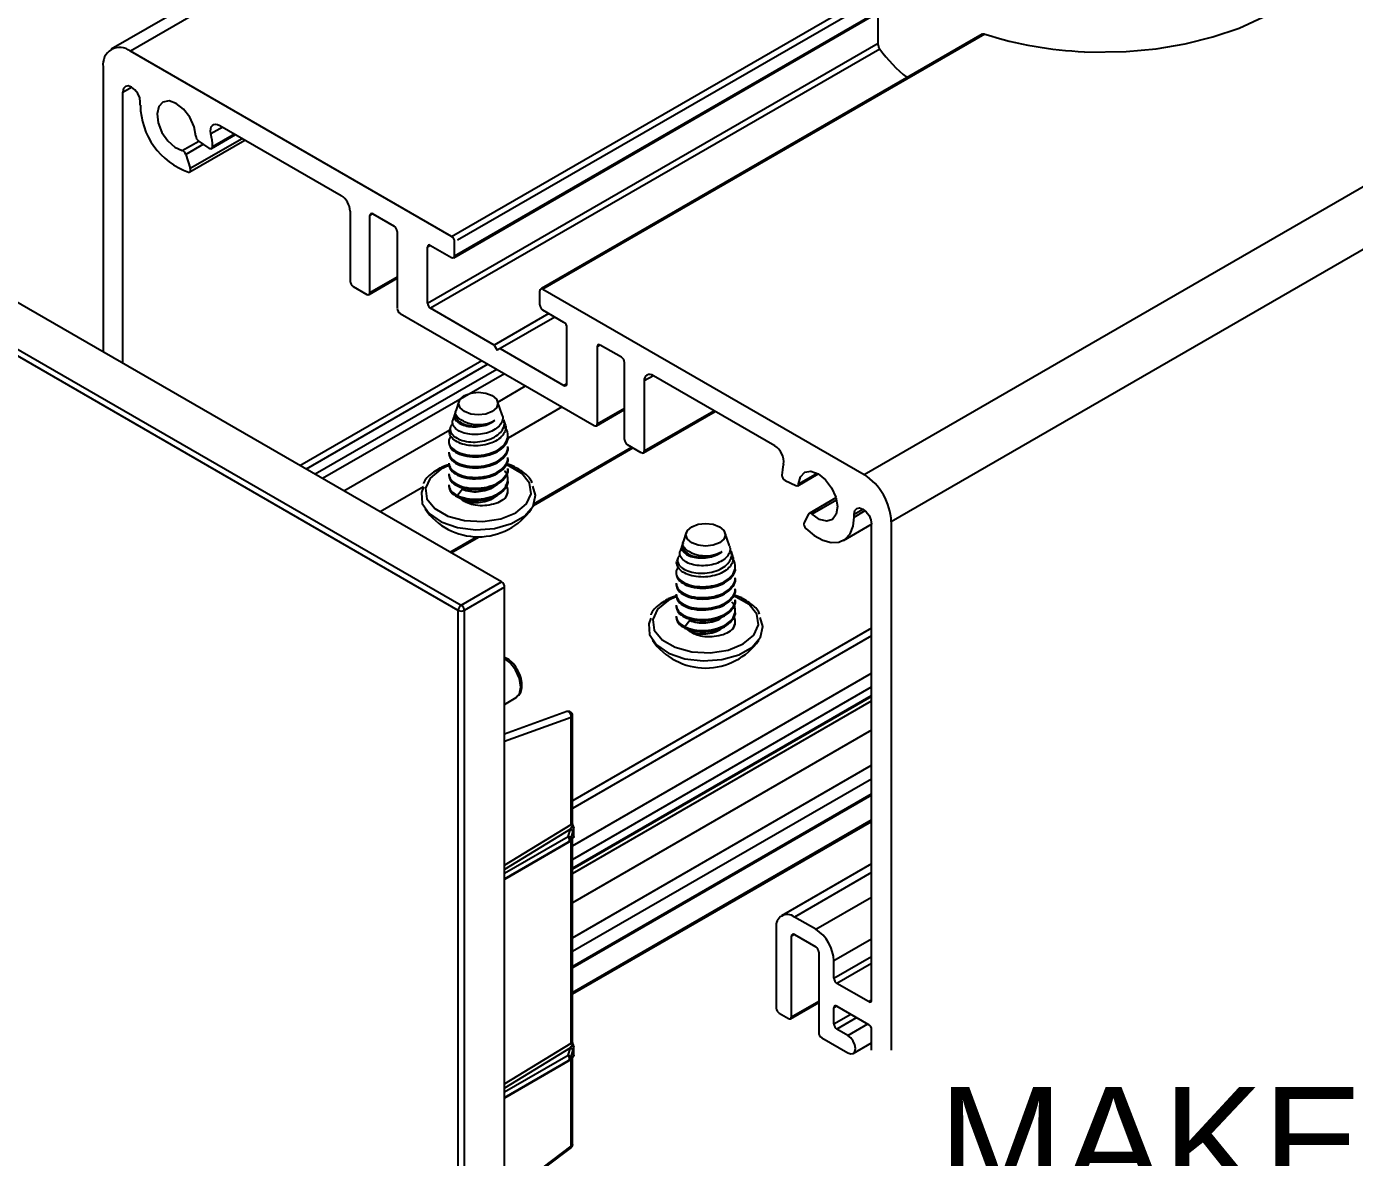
# Model space of a CAD drawing. Extents: x -0.6 to 12.5, y -6.8 to 0.
# Drawn here: x 2.734 to 5.832, y -4.144 to -1.505 of the extents above; entities that cross this region are included whole.
import ezdxf

# ---------------------------------------------------------------- set-up
doc = ezdxf.new("R2010")
doc.units = 0
doc.header["$LTSCALE"] = 0.5
doc.header["$MEASUREMENT"] = 0
for name, color, linetype in [('End Cap', 92, 'CONTINUOUS'), ('FAB DWG', 221, 'CONTINUOUS'), ('Hardware', 242, 'CONTINUOUS'), ('Housing', 150, 'CONTINUOUS')]:
    doc.layers.add(name, color=color, linetype=linetype)
doc.styles.add('LSAD_Standard', font='arial.ttf')

msp = doc.modelspace()

# ---------------------------------------------------------------- linework, layer by layer
at = {"layer": 'End Cap', "transparency": 16777216}
for p, q in [((3.8422, -2.8012), (2.0179, -1.748)), ((3.7412, -2.8677), (1.9201, -1.8164)), ((1.927, -1.8042), (3.7481, -2.8555)), ((3.7481, -2.8555), (3.8422, -2.8012)), ((3.8493, -2.8135), (3.7552, -2.8678)), ((3.8493, -6.108), (3.8493, -2.8135)), ((3.7412, -6.1912), (3.7412, -2.8677)), ((3.7552, -2.8678), (3.7552, -6.1913)), ((3.8493, -3.0872), (3.876, -3.0711)), ((3.9942, -3.1038), (3.8493, -3.1565)), ((4.0048, -3.1173), (3.8493, -3.1738)), ((4.0048, -3.3669), (4.0048, -3.1173)), ((4.0076, -3.3629), (4.0076, -3.1132)), ((3.8493, -3.4623), (4.0048, -3.3669)), ((4.0102, -3.3945), (4.0102, -3.3759)), ((4.0105, -3.3952), (4.0105, -3.3744)), ((4.0028, -3.3779), (3.8493, -3.4721)), ((3.8493, -3.4806), (3.9977, -3.395)), ((4.0048, -3.4052), (3.8493, -3.4957)), ((3.9977, -3.395), (4.0028, -3.3779)), ((4.0003, -3.4062), (4.0054, -3.4014)), ((4.0081, -3.3834), (4.0031, -3.4004)), ((4.0031, -3.4004), (4.0081, -3.3957)), ((4.0048, -3.8772), (4.0048, -3.4052)), ((4.0076, -3.8732), (4.0076, -3.4012)), ((4.0105, -3.3952), (4.0104, -3.3961)), ((3.8493, -3.4937), (3.9984, -3.4076)), ((3.8493, -3.9726), (4.0048, -3.8772)), ((4.0028, -3.8882), (3.8493, -3.9824)), ((3.9977, -3.9053), (4.0028, -3.8882)), ((4.0081, -3.8937), (4.0031, -3.9108)), ((4.0102, -3.9048), (4.0102, -3.8862)), ((4.0105, -3.9055), (4.0105, -3.8847)), ((3.8493, -3.991), (3.9977, -3.9053)), ((4.0048, -3.9155), (3.8493, -4.0061)), ((3.8493, -4.004), (3.9984, -3.9179)), ((4.0003, -3.9166), (4.0054, -3.9118)), ((4.0031, -3.9108), (4.0081, -3.906)), ((4.0048, -4.1178), (4.0048, -3.9155)), ((4.0076, -4.1138), (4.0076, -3.9115)), ((4.0105, -3.9055), (4.0104, -3.9064)), ((3.8493, -4.235), (4.0048, -4.1178)), ((3.8493, -4.2381), (4.0051, -4.1206))]:
    msp.add_line(p, q, dxfattribs=at)
at = {"layer": 'End Cap', "transparency": 16777216, "flags": 128}
for points in [[(3.876, -3.0711), (3.8836, -3.0625), (3.887, -3.0465), (3.8839, -3.0268), (3.8748, -3.0065), (3.8612, -2.9891), (3.8493, -2.9797)], [(4.0048, -3.1173), (4.0048, -3.1138), (4.0039, -3.1103), (4.002, -3.1071), (3.9996, -3.1048), (3.9969, -3.1037), (3.9944, -3.1038), (3.9942, -3.1038)], [(4.0105, -3.3744), (4.0104, -3.3751), (4.0102, -3.3759)], [(3.9984, -3.4076), (3.9989, -3.4073), (3.9998, -3.4062), (4.0003, -3.4048), (4.0005, -3.403), (4.0003, -3.4011), (3.9998, -3.399), (3.9989, -3.3969), (3.9977, -3.395)], [(4.0105, -3.8847), (4.0104, -3.8855), (4.0102, -3.8862)], [(3.9984, -3.9179), (3.9989, -3.9176), (3.9998, -3.9166), (4.0003, -3.9151), (4.0005, -3.9134), (4.0003, -3.9114), (3.9998, -3.9093), (3.9989, -3.9073), (3.9977, -3.9053)]]:
    msp.add_lwpolyline(points, dxfattribs=at)
at = {"layer": 'End Cap', "transparency": 16777216}
for centre, radius, start, end in [((3.7566, -2.8684), 0.0154, 123.2297, 177.3477), ((3.7483, -2.854), 0.0154, 242.6565, 296.7662), ((3.7394, -2.8688), 0.0159, 3.5222, 56.4778), ((3.9976, -3.1132), 0.01, 0, 109.9669), ((4.0027, -3.1128), 0.00495, 295.3879, 354.638), ((4.0027, -3.3624), 0.00495, 295.3879, 354.638), ((4.0039, -3.3663), 0.00676, 289.4116, 325.9319), ((4.0037, -3.3799), 0.00764, 31.7761, 70.7864), ((4.0005, -3.3744), 0.01, 0, 25.4301), ((3.9946, -3.4033), 0.00892, 18.8581, 69.7412), ((3.9934, -3.3989), 0.01, 299.9973, 313.3517), ((3.994, -3.3996), 0.00911, 313.5557, 354.8185), ((3.9997, -3.3863), 0.00892, 18.8581, 69.7412), ((4.0027, -3.4007), 0.00495, 295.3902, 354.6118), ((3.9991, -3.3948), 0.00911, 313.5557, 354.8185), ((3.9997, -3.8966), 0.00892, 18.8581, 69.7412), ((4.0027, -3.8727), 0.00495, 295.3879, 354.638), ((4.0039, -3.8766), 0.00676, 289.4116, 325.9319), ((4.0037, -3.8902), 0.00764, 31.7761, 70.7864), ((4.0005, -3.8847), 0.01, 0, 25.4301), ((3.9946, -3.9137), 0.00892, 18.8581, 69.7412), ((3.9934, -3.9093), 0.01, 299.9973, 313.3517), ((3.994, -3.91), 0.00911, 313.5557, 354.8185), ((4.0027, -3.9111), 0.00495, 295.3902, 354.6118), ((3.9991, -3.9052), 0.00911, 313.5557, 354.8185), ((3.9976, -4.1138), 0.01, 306.891, 0)]:
    msp.add_arc(centre, radius, start, end, dxfattribs=at)
for centre, major_axis, ratio, start_param, end_param in [((3.8422, -2.8094), (-0.005, 0.00866), 0.577557, 3.927224, 5.497716), ((3.992, -3.3832), (0.0174, 0.0208), 0.197703, 5.129636, 5.398158), ((4.0118, -3.371), (-0.00477, 0.0088), 0.574367, 0.800429, 1.448322), ((4.0016, -3.3847), (0.0091, 0.0285), 0.195013, 4.819739, 5.088261), ((4.0118, -3.4094), (-0.00497, 0.00868), 0.559977, 0.139434, 0.787326), ((4.0016, -3.4224), (0.009, 0.0278), 0.203621, 0.088417, 0.356939), ((3.992, -3.8935), (0.0174, 0.0208), 0.197703, 5.129636, 5.398158), ((4.0118, -3.8814), (-0.00477, 0.0088), 0.574367, 0.800429, 1.448322), ((4.0016, -3.895), (0.0091, 0.0285), 0.195013, 4.819739, 5.088261), ((4.0118, -3.9197), (-0.00497, 0.00868), 0.559977, 0.139434, 0.787326), ((4.0016, -3.9327), (0.009, 0.0278), 0.203621, 0.088417, 0.356939)]:
    msp.add_ellipse(centre, major_axis=major_axis, ratio=ratio, start_param=start_param, end_param=end_param, dxfattribs=at)
for points, knots in [([(3.878, -3.0048), (3.877, -3.003), (3.873, -2.9951), (3.8629, -2.9844), (3.8535, -2.9794), (3.8493, -2.9772)], [0, 0, 0, 0, 0.141125, 0.615446, 1, 1, 1, 1]), ([(3.8759, -3.0705), (3.8789, -3.0684), (3.8851, -3.0638), (3.8897, -3.0514), (3.8902, -3.0357), (3.8863, -3.0189), (3.8804, -3.0089), (3.878, -3.0048)], [0, 0, 0, 0, 0.168152, 0.362595, 0.585456, 0.82834, 1, 1, 1, 1]), ([(4.0095, -3.3701), (4.0092, -3.3694), (4.0084, -3.3675), (4.0077, -3.3649), (4.0077, -3.3634), (4.0076, -3.3629)], [0, 0, 0, 0, 0.253446, 0.693627, 1, 1, 1, 1]), ([(4.0104, -3.3961), (4.0099, -3.3971), (4.0089, -3.3991), (4.0071, -3.4005), (4.0062, -3.4011), (4.0062, -3.4012)], [0, 0, 0, 0, 0.516727, 0.980694, 1, 1, 1, 1]), ([(4.0076, -3.4012), (4.0077, -3.4007), (4.0078, -3.3998), (4.0078, -3.3998), (4.0078, -3.3998)], [0, 0, 0, 0, 0.541196, 1, 1, 1, 1]), ([(4.0102, -3.3945), (4.0102, -3.3945), (4.0103, -3.395), (4.0104, -3.3956), (4.0104, -3.3961)], [0, 0, 0, 0, 0.04087, 1, 1, 1, 1]), ([(4.0095, -3.8804), (4.0092, -3.8797), (4.0084, -3.8779), (4.0077, -3.8752), (4.0077, -3.8738), (4.0076, -3.8732)], [0, 0, 0, 0, 0.253446, 0.693627, 1, 1, 1, 1]), ([(4.0104, -3.9064), (4.0099, -3.9074), (4.0089, -3.9094), (4.0071, -3.9109), (4.0062, -3.9115), (4.0062, -3.9115)], [0, 0, 0, 0, 0.516727, 0.980694, 1, 1, 1, 1]), ([(4.0076, -3.9115), (4.0077, -3.911), (4.0078, -3.9101), (4.0078, -3.9101), (4.0078, -3.9101)], [0, 0, 0, 0, 0.541196, 1, 1, 1, 1]), ([(4.0102, -3.9048), (4.0102, -3.9048), (4.0103, -3.9054), (4.0104, -3.9059), (4.0104, -3.9064)], [0, 0, 0, 0, 0.04087, 1, 1, 1, 1]), ([(4.0037, -4.1216), (4.004, -4.1213), (4.0046, -4.1208), (4.0049, -4.1193), (4.0049, -4.1183), (4.0048, -4.1178)], [0, 0, 0, 0, 0.392671, 0.689099, 1, 1, 1, 1]), ([(4.0076, -4.1138), (4.0075, -4.1145), (4.0073, -4.116), (4.0056, -4.1172), (4.0048, -4.1178)], [0, 0, 0, 0, 0.494386, 1, 1, 1, 1])]:
    msp.add_open_spline(points, degree=3, knots=knots, dxfattribs=at)
at = {"layer": 'Hardware', "transparency": 16777216}
for p, q in [((3.7426, -2.38), (3.7355, -2.4017)), ((3.8432, -2.411), (3.833, -2.38)), ((3.7328, -2.4101), (3.7285, -2.423)), ((3.7357, -2.4112), (3.7357, -2.4136)), ((3.7232, -2.4392), (3.7215, -2.4444)), ((3.8502, -2.4324), (3.8471, -2.4229)), ((3.7188, -2.4726), (3.7188, -2.4758)), ((3.7188, -2.4982), (3.7188, -2.5014)), ((3.8568, -2.4886), (3.8568, -2.4854)), ((3.7188, -2.5237), (3.7188, -2.5269)), ((3.8568, -2.5141), (3.8568, -2.5109)), ((3.8568, -2.5396), (3.8568, -2.5364)), ((3.7188, -2.5492), (3.7188, -2.5524)), ((3.8568, -2.5651), (3.8568, -2.562)), ((3.7188, -2.5747), (3.7188, -2.5779)), ((3.751, -2.5848), (3.739, -2.5997)), ((4.2729, -2.6861), (4.2658, -2.7079)), ((4.3735, -2.7172), (4.3633, -2.6861)), ((4.2631, -2.7163), (4.2588, -2.7292)), ((4.266, -2.7174), (4.266, -2.7198)), ((4.2535, -2.7454), (4.2518, -2.7506)), ((4.3805, -2.7386), (4.3774, -2.729)), ((4.2491, -2.7788), (4.2491, -2.782)), ((4.2491, -2.8043), (4.2491, -2.8075)), ((4.3871, -2.7948), (4.3871, -2.7916)), ((4.3871, -2.8203), (4.3871, -2.8171)), ((4.2491, -2.8299), (4.2491, -2.833)), ((4.3871, -2.8458), (4.3871, -2.8426)), ((4.2491, -2.8554), (4.2491, -2.8586)), ((4.3871, -2.8713), (4.3871, -2.8681)), ((4.2491, -2.8809), (4.2491, -2.8841)), ((4.2813, -2.8909), (4.2693, -2.9058))]:
    msp.add_line(p, q, dxfattribs=at)
at = {"layer": 'Hardware', "transparency": 16777216, "flags": 128}
for points in [[(3.8204, -2.4037), (3.8054, -2.4094), (3.7878, -2.4115), (3.7702, -2.4094), (3.7553, -2.4037), (3.7453, -2.3951), (3.7418, -2.3849), (3.7453, -2.3747), (3.7553, -2.3661), (3.7702, -2.3604), (3.7878, -2.3583), (3.8054, -2.3604), (3.8204, -2.3661), (3.8303, -2.3747), (3.8338, -2.3849), (3.8303, -2.3951), (3.8204, -2.4037)], [(3.7195, -2.5293), (3.7002, -2.5384), (3.6755, -2.5588), (3.6643, -2.5828), (3.6681, -2.6076), (3.6863, -2.6301), (3.7167, -2.6477), (3.7557, -2.6582), (3.7986, -2.6603), (3.8402, -2.6539), (3.8755, -2.6396), (3.9002, -2.6193), (3.9113, -2.5953), (3.9076, -2.5705), (3.8894, -2.548), (3.8589, -2.5304), (3.8558, -2.5292)], [(3.66, -2.5795), (3.6551, -2.5927), (3.6569, -2.6181), (3.6729, -2.6418), (3.7014, -2.6611), (3.7392, -2.6742), (3.7823, -2.6794), (3.826, -2.6762), (3.8655, -2.6651), (3.8967, -2.6471), (3.916, -2.6243), (3.9215, -2.599), (3.9147, -2.5779)], [(3.7402, -2.6012), (3.7445, -2.6057), (3.751, -2.6103)], [(4.3507, -2.7098), (4.3357, -2.7156), (4.3181, -2.7176), (4.3005, -2.7156), (4.2856, -2.7098), (4.2756, -2.7012), (4.2721, -2.6911), (4.2756, -2.6809), (4.2856, -2.6723), (4.3005, -2.6665), (4.3181, -2.6645), (4.3357, -2.6665), (4.3507, -2.6723), (4.3606, -2.6809), (4.3641, -2.6911), (4.3606, -2.7012), (4.3507, -2.7098)], [(4.2498, -2.8355), (4.2305, -2.8446), (4.2058, -2.865), (4.1946, -2.889), (4.1984, -2.9137), (4.2166, -2.9362), (4.247, -2.9538), (4.286, -2.9643), (4.3289, -2.9665), (4.3705, -2.9601), (4.4058, -2.9458), (4.4305, -2.9254), (4.4416, -2.9014), (4.4379, -2.8767), (4.4197, -2.8542), (4.3892, -2.8366), (4.3861, -2.8354)], [(4.1903, -2.8856), (4.1854, -2.8989), (4.1872, -2.9242), (4.2032, -2.9479), (4.2317, -2.9673), (4.2695, -2.9803), (4.3126, -2.9855), (4.3563, -2.9824), (4.3958, -2.9712), (4.427, -2.9533), (4.4463, -2.9304), (4.4518, -2.9052), (4.445, -2.884)], [(4.2705, -2.9074), (4.2748, -2.9119), (4.2813, -2.9165)]]:
    msp.add_lwpolyline(points, dxfattribs=at)
at = {"layer": 'Hardware', "transparency": 16777216}
for centre, radius, start, end in [((3.7876, -2.3542), 0.0799, 244.6313, 299.2553), ((3.8318, -2.589), 0.025, 321.5847, 37.0383), ((3.7878, -2.5449), 0.151, 214.7003, 325.2997), ((4.3179, -2.6603), 0.0799, 244.6313, 299.2553), ((4.3621, -2.8952), 0.025, 321.5847, 37.0383), ((4.3181, -2.8511), 0.151, 214.7003, 325.2997)]:
    msp.add_arc(centre, radius, start, end, dxfattribs=at)
for points, knots in [([(3.8427, -2.4112), (3.8432, -2.4122), (3.8457, -2.417), (3.844, -2.4263), (3.8372, -2.4378), (3.8243, -2.4476), (3.8072, -2.4545), (3.7877, -2.4577), (3.768, -2.4572), (3.7503, -2.453), (3.7364, -2.4455), (3.7287, -2.4361), (3.7263, -2.4281), (3.7286, -2.424), (3.7291, -2.4232)], [0, 0, 0, 0, 0.022003, 0.114855, 0.20757, 0.302071, 0.396858, 0.49154, 0.587737, 0.684457, 0.781105, 0.878998, 0.977649, 1, 1, 1, 1]), ([(3.7357, -2.4054), (3.7352, -2.4058), (3.7318, -2.409), (3.7313, -2.4163), (3.7352, -2.4253), (3.7456, -2.4329), (3.7605, -2.4381), (3.7784, -2.4397), (3.7968, -2.4378), (3.8141, -2.4327), (3.8225, -2.4267), (3.8266, -2.4239)], [0, 0, 0, 0, 0.021393, 0.14935, 0.274142, 0.398604, 0.523024, 0.644494, 0.765404, 0.886291, 1, 1, 1, 1]), ([(3.7534, -2.4263), (3.7492, -2.4243), (3.7409, -2.4201), (3.7352, -2.4115), (3.7336, -2.405), (3.7356, -2.402), (3.7357, -2.4018)], [0, 0, 0, 0, 0.325062, 0.650988, 0.978672, 1, 1, 1, 1]), ([(3.7358, -2.4136), (3.7366, -2.417), (3.7381, -2.4238), (3.7502, -2.4322), (3.7674, -2.4374), (3.7878, -2.438), (3.8083, -2.4342), (3.8207, -2.4283), (3.826, -2.4243), (3.8266, -2.4239)], [0, 0, 0, 0, 0.164068, 0.325703, 0.487337, 0.653273, 0.81256, 0.977037, 1, 1, 1, 1]), ([(3.7235, -2.4602), (3.7213, -2.4643), (3.7167, -2.473), (3.7225, -2.4866), (3.7378, -2.4983), (3.7608, -2.5057), (3.7878, -2.507), (3.8149, -2.5025), (3.8379, -2.492), (3.8533, -2.477), (3.8583, -2.46), (3.8554, -2.4458), (3.8479, -2.4392), (3.8459, -2.4374)], [0, 0, 0, 0, 0.0869125, 0.1859396, 0.2824198, 0.3788999, 0.477927, 0.5730167, 0.6711801, 0.7693436, 0.8644332, 0.9634603, 1, 1, 1, 1]), ([(3.8496, -2.4326), (3.8502, -2.4337), (3.853, -2.439), (3.851, -2.4494), (3.8433, -2.4622), (3.8288, -2.4731), (3.8096, -2.4806), (3.7877, -2.484), (3.7656, -2.4834), (3.7457, -2.4785), (3.7302, -2.4699), (3.7216, -2.4592), (3.719, -2.4501), (3.7216, -2.4455), (3.7221, -2.4446)], [0, 0, 0, 0, 0.021922, 0.115083, 0.208132, 0.30277, 0.397659, 0.492463, 0.588618, 0.685232, 0.781787, 0.879458, 0.977797, 1, 1, 1, 1]), ([(3.7288, -2.4315), (3.727, -2.4334), (3.7219, -2.4387), (3.7217, -2.4488), (3.7279, -2.4594), (3.7411, -2.4683), (3.7595, -2.4739), (3.7808, -2.4754), (3.8025, -2.4727), (3.8222, -2.466), (3.8377, -2.4556), (3.8469, -2.443), (3.8499, -2.4317), (3.8472, -2.4252), (3.8463, -2.4231)], [0, 0, 0, 0, 0.053168, 0.147791, 0.240162, 0.332676, 0.425145, 0.5153, 0.605557, 0.695775, 0.783838, 0.871837, 0.959805, 1, 1, 1, 1]), ([(3.7189, -2.4758), (3.7199, -2.4805), (3.722, -2.4898), (3.7379, -2.5015), (3.7607, -2.5089), (3.7878, -2.5102), (3.8149, -2.5056), (3.8381, -2.4951), (3.8524, -2.4803), (3.8585, -2.4687), (3.8568, -2.4632), (3.8568, -2.4631)], [0, 0, 0, 0, 0.125929, 0.250016, 0.374103, 0.501465, 0.623764, 0.750016, 0.876268, 0.998566, 1, 1, 1, 1]), ([(3.7189, -2.4982), (3.7199, -2.5029), (3.722, -2.5122), (3.7379, -2.5238), (3.7607, -2.5312), (3.7878, -2.5325), (3.8149, -2.528), (3.8381, -2.5175), (3.8524, -2.5026), (3.8585, -2.4911), (3.8568, -2.4855), (3.8568, -2.4854)], [0, 0, 0, 0, 0.125929, 0.250016, 0.374103, 0.501465, 0.623764, 0.750016, 0.876268, 0.998566, 1, 1, 1, 1]), ([(3.7189, -2.5013), (3.7199, -2.506), (3.722, -2.5154), (3.7379, -2.527), (3.7607, -2.5344), (3.7878, -2.5357), (3.8149, -2.5312), (3.8381, -2.5206), (3.8524, -2.5058), (3.8585, -2.4942), (3.8568, -2.4887), (3.8568, -2.4886)], [0, 0, 0, 0, 0.125929, 0.250016, 0.374103, 0.501465, 0.623764, 0.750016, 0.876268, 0.998566, 1, 1, 1, 1]), ([(3.6947, -2.5379), (3.6897, -2.5411), (3.6753, -2.5505), (3.6626, -2.5623), (3.6599, -2.5716), (3.6598, -2.5719)], [0, 0, 0, 0, 0.33582, 0.979479, 1, 1, 1, 1]), ([(3.7192, -2.5277), (3.7134, -2.5295), (3.7045, -2.5323), (3.6972, -2.5365), (3.6947, -2.5379)], [0, 0, 0, 0, 0.6561753, 1, 1, 1, 1]), ([(3.7189, -2.5237), (3.7199, -2.5284), (3.722, -2.5377), (3.7379, -2.5493), (3.7607, -2.5567), (3.7878, -2.558), (3.8149, -2.5535), (3.8381, -2.543), (3.8524, -2.5281), (3.8585, -2.5166), (3.8568, -2.511), (3.8568, -2.5109)], [0, 0, 0, 0, 0.125929, 0.250016, 0.374103, 0.501465, 0.623764, 0.750016, 0.876268, 0.998566, 1, 1, 1, 1]), ([(3.7189, -2.5269), (3.7199, -2.5316), (3.722, -2.5409), (3.7379, -2.5525), (3.7607, -2.5599), (3.7878, -2.5612), (3.8149, -2.5567), (3.8381, -2.5462), (3.8524, -2.5313), (3.8585, -2.5198), (3.8568, -2.5142), (3.8568, -2.5141)], [0, 0, 0, 0, 0.125929, 0.250016, 0.374103, 0.501465, 0.623764, 0.750016, 0.876268, 0.998566, 1, 1, 1, 1]), ([(3.7189, -2.5492), (3.7199, -2.5539), (3.722, -2.5632), (3.7379, -2.5749), (3.7607, -2.5822), (3.7878, -2.5836), (3.8149, -2.579), (3.8381, -2.5685), (3.8524, -2.5536), (3.8585, -2.5421), (3.8568, -2.5365), (3.8568, -2.5364)], [0, 0, 0, 0, 0.125929, 0.250016, 0.374103, 0.501465, 0.623764, 0.750016, 0.876268, 0.998566, 1, 1, 1, 1]), ([(3.7189, -2.5524), (3.7199, -2.5571), (3.722, -2.5664), (3.7379, -2.578), (3.7607, -2.5854), (3.7878, -2.5868), (3.8149, -2.5822), (3.8381, -2.5717), (3.8524, -2.5568), (3.8585, -2.5453), (3.8568, -2.5397), (3.8568, -2.5396)], [0, 0, 0, 0, 0.125929, 0.250016, 0.374103, 0.501465, 0.623764, 0.750016, 0.876268, 0.998566, 1, 1, 1, 1]), ([(3.9137, -2.5703), (3.9123, -2.5672), (3.9073, -2.556), (3.8868, -2.5409), (3.8669, -2.5289), (3.8538, -2.5259), (3.8532, -2.5257)], [0, 0, 0, 0, 0.1544257, 0.5593303, 0.9823585, 1, 1, 1, 1]), ([(3.739, -2.5997), (3.7461, -2.6024), (3.7604, -2.6079), (3.7879, -2.609), (3.8149, -2.6045), (3.8379, -2.594), (3.8534, -2.579), (3.8581, -2.5622), (3.856, -2.5489), (3.8498, -2.5433), (3.8489, -2.5424)], [0, 0, 0, 0, 0.138271, 0.280192, 0.416471, 0.557154, 0.697838, 0.834116, 0.976037, 1, 1, 1, 1]), ([(3.739, -2.6028), (3.7461, -2.6056), (3.7604, -2.6111), (3.7879, -2.6122), (3.8148, -2.6077), (3.8381, -2.5972), (3.8524, -2.5823), (3.8585, -2.5708), (3.8568, -2.5652), (3.8568, -2.5652)], [0, 0, 0, 0, 0.165453, 0.335273, 0.498341, 0.666681, 0.83502, 0.998088, 1, 1, 1, 1]), ([(3.7189, -2.5747), (3.7198, -2.5795), (3.7217, -2.5889), (3.7333, -2.5961), (3.739, -2.5997)], [0, 0, 0, 0, 0.503684, 1, 1, 1, 1]), ([(3.7189, -2.5779), (3.7198, -2.5827), (3.7217, -2.5921), (3.7333, -2.5993), (3.739, -2.6028)], [0, 0, 0, 0, 0.503684, 1, 1, 1, 1]), ([(3.751, -2.5848), (3.7563, -2.5867), (3.7671, -2.5906), (3.7879, -2.5911), (3.808, -2.5872), (3.8224, -2.5812), (3.8271, -2.576), (3.8282, -2.5748)], [0, 0, 0, 0, 0.229896, 0.465911, 0.692468, 0.926408, 1, 1, 1, 1]), ([(3.751, -2.6103), (3.7563, -2.6122), (3.7671, -2.6162), (3.7879, -2.6166), (3.808, -2.6127), (3.8224, -2.6067), (3.8271, -2.6015), (3.8282, -2.6003)], [0, 0, 0, 0, 0.229896, 0.465911, 0.692468, 0.926408, 1, 1, 1, 1]), ([(3.8514, -2.6046), (3.8542, -2.599), (3.8592, -2.589), (3.8547, -2.579), (3.8528, -2.5747)], [0, 0, 0, 0, 0.567075, 1, 1, 1, 1]), ([(3.8514, -2.6046), (3.8471, -2.6081), (3.8385, -2.615), (3.819, -2.6215), (3.7976, -2.6242), (3.7768, -2.6222), (3.7609, -2.617), (3.7539, -2.6123), (3.751, -2.6103)], [0, 0, 0, 0, 0.184344, 0.368466, 0.552063, 0.728877, 0.88749, 1, 1, 1, 1]), ([(4.373, -2.7174), (4.3735, -2.7183), (4.376, -2.7231), (4.3743, -2.7325), (4.3675, -2.744), (4.3546, -2.7538), (4.3375, -2.7607), (4.318, -2.7638), (4.2983, -2.7634), (4.2806, -2.7592), (4.2667, -2.7517), (4.259, -2.7423), (4.2566, -2.7343), (4.2589, -2.7301), (4.2594, -2.7294)], [0, 0, 0, 0, 0.022003, 0.114855, 0.20757, 0.302071, 0.396858, 0.49154, 0.587737, 0.684457, 0.781105, 0.878998, 0.977649, 1, 1, 1, 1]), ([(4.266, -2.7116), (4.2656, -2.712), (4.2621, -2.7152), (4.2616, -2.7225), (4.2655, -2.7314), (4.2759, -2.7391), (4.2908, -2.7443), (4.3087, -2.7459), (4.3271, -2.7439), (4.3444, -2.7388), (4.3528, -2.7329), (4.3569, -2.73)], [0, 0, 0, 0, 0.021393, 0.14935, 0.274142, 0.398604, 0.523024, 0.644494, 0.765404, 0.886291, 1, 1, 1, 1]), ([(4.2837, -2.7325), (4.2795, -2.7304), (4.2712, -2.7262), (4.2655, -2.7177), (4.2639, -2.7112), (4.2659, -2.7081), (4.266, -2.7079)], [0, 0, 0, 0, 0.325062, 0.650988, 0.978672, 1, 1, 1, 1]), ([(4.2661, -2.7198), (4.2669, -2.7232), (4.2684, -2.73), (4.2805, -2.7384), (4.2977, -2.7436), (4.3181, -2.7442), (4.3386, -2.7404), (4.351, -2.7344), (4.3563, -2.7305), (4.3569, -2.73)], [0, 0, 0, 0, 0.164068, 0.325703, 0.487337, 0.653273, 0.81256, 0.977037, 1, 1, 1, 1]), ([(4.2538, -2.7664), (4.2516, -2.7705), (4.247, -2.7792), (4.2528, -2.7928), (4.2681, -2.8045), (4.2911, -2.8118), (4.3181, -2.8132), (4.3452, -2.8086), (4.3682, -2.7981), (4.3836, -2.7831), (4.3886, -2.7662), (4.3857, -2.7519), (4.3782, -2.7454), (4.3762, -2.7436)], [0, 0, 0, 0, 0.0869125, 0.1859396, 0.2824198, 0.3788999, 0.477927, 0.5730167, 0.6711801, 0.7693436, 0.8644332, 0.9634603, 1, 1, 1, 1]), ([(4.3799, -2.7388), (4.3805, -2.7398), (4.3833, -2.7452), (4.3813, -2.7556), (4.3737, -2.7683), (4.3591, -2.7792), (4.3399, -2.7868), (4.318, -2.7902), (4.2959, -2.7895), (4.276, -2.7846), (4.2606, -2.7761), (4.2519, -2.7653), (4.2493, -2.7563), (4.2519, -2.7516), (4.2524, -2.7508)], [0, 0, 0, 0, 0.021922, 0.115083, 0.208132, 0.30277, 0.397659, 0.492463, 0.588618, 0.685232, 0.781787, 0.879458, 0.977797, 1, 1, 1, 1]), ([(4.2591, -2.7377), (4.2573, -2.7396), (4.2522, -2.7449), (4.252, -2.755), (4.2582, -2.7656), (4.2715, -2.7745), (4.2898, -2.7801), (4.3111, -2.7815), (4.3328, -2.7789), (4.3525, -2.7722), (4.368, -2.7618), (4.3772, -2.7492), (4.3802, -2.7379), (4.3775, -2.7313), (4.3766, -2.7293)], [0, 0, 0, 0, 0.053168, 0.147791, 0.240162, 0.332676, 0.425145, 0.5153, 0.605557, 0.695775, 0.783838, 0.871837, 0.959805, 1, 1, 1, 1]), ([(4.2492, -2.782), (4.2502, -2.7867), (4.2523, -2.796), (4.2682, -2.8077), (4.291, -2.815), (4.3181, -2.8164), (4.3452, -2.8118), (4.3684, -2.8013), (4.3827, -2.7864), (4.3888, -2.7749), (4.3871, -2.7693), (4.3871, -2.7693)], [0, 0, 0, 0, 0.125929, 0.250016, 0.374103, 0.501465, 0.623764, 0.750016, 0.876268, 0.998566, 1, 1, 1, 1]), ([(4.2492, -2.8043), (4.2502, -2.809), (4.2523, -2.8183), (4.2682, -2.83), (4.291, -2.8373), (4.3181, -2.8387), (4.3452, -2.8341), (4.3684, -2.8236), (4.3827, -2.8088), (4.3888, -2.7972), (4.3871, -2.7916), (4.3871, -2.7916)], [0, 0, 0, 0, 0.125929, 0.250016, 0.374103, 0.501465, 0.623764, 0.750016, 0.876268, 0.998566, 1, 1, 1, 1]), ([(4.2492, -2.8075), (4.2502, -2.8122), (4.2523, -2.8215), (4.2682, -2.8332), (4.291, -2.8405), (4.3181, -2.8419), (4.3452, -2.8373), (4.3684, -2.8268), (4.3827, -2.8119), (4.3888, -2.8004), (4.3871, -2.7948), (4.3871, -2.7948)], [0, 0, 0, 0, 0.125929, 0.250016, 0.374103, 0.501465, 0.623764, 0.750016, 0.876268, 0.998566, 1, 1, 1, 1]), ([(4.2492, -2.8298), (4.2502, -2.8345), (4.2523, -2.8439), (4.2682, -2.8555), (4.291, -2.8629), (4.3181, -2.8642), (4.3452, -2.8597), (4.3684, -2.8491), (4.3827, -2.8343), (4.3888, -2.8227), (4.3871, -2.8172), (4.3871, -2.8171)], [0, 0, 0, 0, 0.125929, 0.250016, 0.374103, 0.501465, 0.623764, 0.750016, 0.876268, 0.998566, 1, 1, 1, 1]), ([(4.225, -2.8441), (4.22, -2.8473), (4.2056, -2.8567), (4.1929, -2.8685), (4.1902, -2.8777), (4.1901, -2.878)], [0, 0, 0, 0, 0.33582, 0.979479, 1, 1, 1, 1]), ([(4.2495, -2.8339), (4.2437, -2.8357), (4.2348, -2.8385), (4.2275, -2.8426), (4.225, -2.8441)], [0, 0, 0, 0, 0.6561753, 1, 1, 1, 1]), ([(4.2492, -2.833), (4.2502, -2.8377), (4.2523, -2.847), (4.2682, -2.8587), (4.291, -2.8661), (4.3181, -2.8674), (4.3452, -2.8628), (4.3684, -2.8523), (4.3827, -2.8375), (4.3888, -2.8259), (4.3871, -2.8204), (4.3871, -2.8203)], [0, 0, 0, 0, 0.125929, 0.250016, 0.374103, 0.501465, 0.623764, 0.750016, 0.876268, 0.998566, 1, 1, 1, 1]), ([(4.2492, -2.8554), (4.2502, -2.8601), (4.2523, -2.8694), (4.2682, -2.881), (4.291, -2.8884), (4.3181, -2.8897), (4.3452, -2.8852), (4.3684, -2.8747), (4.3827, -2.8598), (4.3888, -2.8483), (4.3871, -2.8427), (4.3871, -2.8426)], [0, 0, 0, 0, 0.125929, 0.250016, 0.374103, 0.501465, 0.623764, 0.750016, 0.876268, 0.998566, 1, 1, 1, 1]), ([(4.2492, -2.8586), (4.2502, -2.8632), (4.2523, -2.8726), (4.2682, -2.8842), (4.291, -2.8916), (4.3181, -2.8929), (4.3452, -2.8884), (4.3684, -2.8779), (4.3827, -2.863), (4.3888, -2.8514), (4.3871, -2.8459), (4.3871, -2.8458)], [0, 0, 0, 0, 0.125929, 0.250016, 0.374103, 0.501465, 0.623764, 0.750016, 0.876268, 0.998566, 1, 1, 1, 1]), ([(4.2693, -2.9058), (4.2764, -2.9086), (4.2907, -2.9141), (4.3182, -2.9152), (4.3452, -2.9107), (4.3682, -2.9002), (4.3837, -2.8852), (4.3884, -2.8683), (4.3863, -2.8551), (4.3801, -2.8494), (4.3792, -2.8486)], [0, 0, 0, 0, 0.138271, 0.280192, 0.416471, 0.557154, 0.697838, 0.834116, 0.976037, 1, 1, 1, 1]), ([(4.444, -2.8765), (4.4426, -2.8734), (4.4376, -2.8621), (4.4171, -2.847), (4.3972, -2.835), (4.3841, -2.832), (4.3835, -2.8319)], [0, 0, 0, 0, 0.1544257, 0.5593303, 0.9823585, 1, 1, 1, 1]), ([(4.2693, -2.909), (4.2764, -2.9117), (4.2907, -2.9173), (4.3182, -2.9184), (4.3451, -2.9139), (4.3684, -2.9034), (4.3827, -2.8885), (4.3888, -2.877), (4.3871, -2.8714), (4.3871, -2.8713)], [0, 0, 0, 0, 0.165453, 0.335273, 0.498341, 0.666681, 0.83502, 0.998088, 1, 1, 1, 1]), ([(4.2492, -2.8809), (4.2501, -2.8856), (4.252, -2.8951), (4.2636, -2.9023), (4.2693, -2.9058)], [0, 0, 0, 0, 0.503684, 1, 1, 1, 1]), ([(4.2492, -2.8841), (4.2501, -2.8888), (4.252, -2.8983), (4.2636, -2.9054), (4.2693, -2.909)], [0, 0, 0, 0, 0.503684, 1, 1, 1, 1]), ([(4.2813, -2.8909), (4.2866, -2.8929), (4.2974, -2.8968), (4.3182, -2.8973), (4.3383, -2.8934), (4.3527, -2.8874), (4.3574, -2.8822), (4.3585, -2.8809)], [0, 0, 0, 0, 0.229896, 0.465911, 0.692468, 0.926408, 1, 1, 1, 1]), ([(4.2813, -2.9165), (4.2866, -2.9184), (4.2974, -2.9223), (4.3182, -2.9228), (4.3383, -2.9189), (4.3527, -2.9129), (4.3574, -2.9077), (4.3585, -2.9065)], [0, 0, 0, 0, 0.229896, 0.465911, 0.692468, 0.926408, 1, 1, 1, 1]), ([(4.3817, -2.9108), (4.3774, -2.9142), (4.3688, -2.9212), (4.3493, -2.9277), (4.3279, -2.9304), (4.3071, -2.9283), (4.2912, -2.9232), (4.2842, -2.9184), (4.2813, -2.9165)], [0, 0, 0, 0, 0.184344, 0.368466, 0.552063, 0.728877, 0.88749, 1, 1, 1, 1]), ([(4.3817, -2.9108), (4.3845, -2.9051), (4.3895, -2.8952), (4.385, -2.8852), (4.3831, -2.8808)], [0, 0, 0, 0, 0.567075, 1, 1, 1, 1])]:
    msp.add_open_spline(points, degree=3, knots=knots, dxfattribs=at)
at = {"layer": 'Housing', "transparency": 16777216}
for p, q in [((3.6787, -1.1269), (2.9314, -1.5583)), ((3.7314, -1.1269), (2.9764, -1.5627)), ((3.7255, -1.9952), (4.7565, -1.4)), ((4.7617, -1.4134), (3.7396, -2.0034)), ((3.7304, -2.0446), (4.7601, -1.4503)), ((3.7326, -2.0401), (4.7617, -1.446)), ((4.7206, -1.5437), (4.7206, -1.4731)), ((3.6694, -2.1506), (4.7206, -1.5437)), ((4.9632, -1.5233), (3.9356, -2.1165)), ((4.9695, -1.523), (3.9385, -2.1182)), ((3.7255, -1.9952), (2.9764, -1.5627)), ((4.7246, -1.5578), (3.6764, -2.1628)), ((2.9128, -1.5995), (2.9128, -2.2646)), ((2.9587, -1.6582), (2.9791, -1.6464)), ((2.9587, -2.2912), (2.9587, -1.6582)), ((4.6876, -2.5506), (6.2247, -1.6632)), ((2.9995, -1.6885), (2.9995, -1.6817)), ((3.1916, -1.74), (3.1643, -1.7558)), ((3.1657, -1.7898), (3.2218, -1.7575)), ((3.1678, -1.7852), (3.2188, -1.7558)), ((3.1846, -1.736), (3.4678, -1.8995)), ((3.0971, -1.7947), (3.1357, -1.7724)), ((3.147, -1.7801), (3.1056, -1.804)), ((3.1147, -1.8445), (3.2436, -1.7701)), ((3.1161, -1.8361), (3.2371, -1.7663)), ((3.1601, -1.789), (3.1353, -1.7721)), ((3.1056, -1.804), (3.1161, -1.8361)), ((6.2276, -1.8085), (4.7512, -2.6608)), ((3.4891, -1.9363), (3.4891, -2.0996)), ((3.5421, -1.9424), (3.535, -1.9465)), ((3.535, -2.1261), (3.535, -1.9465)), ((3.5421, -1.9424), (3.5916, -1.971)), ((3.5987, -1.9832), (3.5987, -2.1628)), ((3.7326, -2.0401), (3.7326, -2.0074)), ((3.6764, -2.0159), (3.6694, -2.0199)), ((3.6694, -2.1506), (3.6694, -2.0199)), ((3.6764, -2.0159), (3.7255, -2.0442)), ((3.5329, -2.1307), (3.5987, -2.0928)), ((3.535, -2.1261), (3.5987, -2.0894)), ((3.4961, -2.1118), (3.5279, -2.1302)), ((3.9314, -2.1549), (3.9314, -2.1222)), ((3.9385, -2.1182), (4.6876, -2.5506)), ((3.8249, -2.2486), (3.6764, -2.1628)), ((3.9876, -2.1955), (3.9385, -2.1672)), ((3.6057, -2.1751), (4.0583, -2.4363)), ((3.9522, -2.1751), (3.8249, -2.2486)), ((3.9664, -2.1832), (3.8391, -2.2567)), ((3.9946, -2.3384), (3.9946, -2.2077)), ((3.8249, -2.2486), (3.832, -2.2608)), ((3.8391, -2.2567), (3.832, -2.2608)), ((3.8391, -2.2567), (3.9876, -2.3425)), ((4.0724, -2.2485), (4.0653, -2.2526)), ((4.0653, -2.2526), (4.0653, -2.4323)), ((4.1219, -2.2771), (4.0724, -2.2485)), ((3.3718, -2.5296), (3.7959, -2.2849)), ((4.129, -2.469), (4.129, -2.2894)), ((3.81, -2.293), (3.386, -2.5378)), ((3.8312, -2.3053), (3.4072, -2.5501)), ((3.8488, -2.3154), (3.4248, -2.5602)), ((4.1962, -2.32), (4.1749, -2.3322)), ((4.4794, -2.4835), (4.1962, -2.32)), ((3.8335, -2.3814), (3.8983, -2.344)), ((3.9876, -2.3425), (3.9946, -2.3384)), ((4.1749, -2.3322), (4.1749, -2.4955)), ((3.9831, -2.393), (3.8573, -2.4656)), ((4.0633, -2.4368), (4.129, -2.3989)), ((4.0653, -2.4323), (4.129, -2.3955)), ((4.1729, -2.5001), (4.3405, -2.4033)), ((4.1749, -2.4955), (4.3376, -2.4016)), ((3.4743, -2.5888), (3.7213, -2.4462)), ((3.9163, -2.6227), (4.1487, -2.4886)), ((3.9172, -2.6189), (4.1458, -2.4869)), ((4.1679, -2.4996), (4.1361, -2.4812)), ((4.5039, -2.5647), (4.5287, -2.5765)), ((4.5331, -2.5767), (4.5808, -2.5491)), ((4.5351, -2.5725), (4.5782, -2.5477)), ((3.66, -2.5795), (3.5591, -2.6378)), ((4.6222, -2.6052), (4.5598, -2.6412)), ((4.6236, -2.6106), (4.5669, -2.6433)), ((4.6645, -2.6429), (4.6849, -2.6311)), ((4.5584, -2.6427), (4.5479, -2.6627)), ((4.6645, -2.6497), (4.6901, -2.6349)), ((4.6645, -2.6497), (4.6645, -2.6429)), ((4.7512, -2.6608), (4.7512, -3.894)), ((4.6398, -2.7042), (4.7053, -2.6664)), ((4.7053, -3.7764), (4.7053, -2.6664)), ((3.7218, -2.7317), (3.7838, -2.6959)), ((3.7247, -2.7334), (3.7895, -2.6959)), ((4.7053, -2.9088), (4.0076, -3.3116)), ((4.7053, -2.927), (4.0076, -3.3298)), ((4.0076, -3.4166), (4.7053, -3.0139)), ((4.0076, -3.4486), (4.7053, -3.0459)), ((4.0076, -3.4691), (4.7053, -3.0664)), ((4.7053, -3.0687), (4.0076, -3.4714)), ((4.0076, -3.4817), (4.7053, -3.079)), ((4.7053, -3.147), (4.0076, -3.5497)), ((4.0076, -3.6313), (4.7053, -3.2285)), ((4.7053, -3.2611), (4.0076, -3.6638)), ((4.0076, -3.6986), (4.7053, -3.2959)), ((4.7053, -3.2986), (4.0076, -3.7013)), ((4.0076, -3.7593), (4.7053, -3.3566)), ((4.0076, -3.7627), (4.7053, -3.36)), ((4.7053, -3.459), (4.4954, -3.5802)), ((4.7053, -3.4793), (4.5254, -3.5831)), ((4.5749, -3.6117), (4.7053, -3.5365)), ((4.5749, -3.6117), (4.5254, -3.5831)), ((4.483, -3.6076), (4.483, -3.7954)), ((4.5254, -3.624), (4.5183, -3.6281)), ((4.5254, -3.624), (4.5749, -3.6525)), ((4.5183, -3.8159), (4.5183, -3.6281)), ((4.7053, -3.6344), (4.6173, -3.6852)), ((4.582, -3.6648), (4.582, -3.8526)), ((4.6173, -3.7256), (4.7053, -3.6749)), ((4.6173, -3.7256), (4.6173, -3.6852)), ((4.7053, -3.6912), (4.6244, -3.7379)), ((4.6982, -3.7805), (4.6244, -3.7379)), ((4.6982, -3.7805), (4.7053, -3.7764)), ((4.49, -3.8077), (4.5113, -3.8199)), ((4.5163, -3.8204), (4.582, -3.7825)), ((4.5183, -3.8159), (4.582, -3.7791)), ((4.6244, -3.7909), (4.6173, -3.795)), ((4.6173, -3.8322), (4.6173, -3.795)), ((4.6173, -3.8322), (4.6566, -3.8095)), ((4.6244, -3.7909), (4.6982, -3.8336)), ((4.6707, -3.8177), (4.6244, -3.8444)), ((4.65, -3.8592), (4.6964, -3.8325)), ((4.589, -3.8648), (4.65, -3.9001)), ((4.65, -3.8592), (4.6244, -3.8444)), ((4.7053, -3.894), (4.7053, -3.8458)), ((4.6625, -3.9013), (4.7053, -3.8766))]:
    msp.add_line(p, q, dxfattribs=at)
at = {"layer": 'Housing', "transparency": 16777216, "flags": 128}
for points in [[(5.2017, -1.5648), (5.2991, -1.5636), (5.3689, -1.5572), (5.4367, -1.5458), (5.5016, -1.5296), (5.5624, -1.5088), (5.6182, -1.4838), (5.6682, -1.455), (5.7115, -1.4228), (5.7474, -1.3877), (5.7755, -1.3502), (5.7952, -1.3111), (5.8062, -1.2708), (5.8084, -1.23)], [(2.9995, -1.6817), (2.998, -1.6718), (2.9935, -1.6616), (2.9869, -1.6527), (2.9791, -1.6464), (2.9713, -1.6437), (2.9647, -1.645), (2.9603, -1.6501), (2.9587, -1.6582)], [(3.1289, -1.7607), (3.1248, -1.739), (3.1148, -1.7171), (3.1003, -1.6981), (3.0834, -1.6847), (3.0666, -1.6788), (3.0522, -1.6814), (3.0423, -1.6919), (3.0384, -1.709), (3.041, -1.7301), (3.0498, -1.7522), (3.0634, -1.7722), (3.08, -1.7871), (3.0971, -1.7947)], [(3.1643, -1.7558), (3.1634, -1.7497), (3.1637, -1.7442), (3.1651, -1.7396), (3.1676, -1.7361), (3.171, -1.7339), (3.1751, -1.7331), (3.1797, -1.7338), (3.1846, -1.736)], [(3.1601, -1.789), (3.1616, -1.7898), (3.163, -1.7902), (3.1643, -1.7903), (3.1655, -1.7899), (3.1665, -1.7892), (3.1672, -1.7882), (3.1677, -1.7868), (3.1678, -1.7852)], [(3.1121, -1.845), (3.1134, -1.845), (3.1146, -1.8446), (3.1155, -1.8439), (3.1162, -1.8428), (3.1166, -1.8414), (3.1167, -1.8398), (3.1166, -1.838), (3.1161, -1.8361)], [(4.5351, -2.5725), (4.5392, -2.5556), (4.5492, -2.5452), (4.5637, -2.5429), (4.5806, -2.549), (4.5974, -2.5626), (4.6118, -2.5817), (4.6217, -2.6037), (4.6256, -2.6252), (4.6229, -2.6433), (4.6142, -2.6553), (4.6006, -2.6595), (4.584, -2.6553), (4.5669, -2.6433)], [(4.6645, -2.6429), (4.666, -2.6348), (4.6705, -2.6297), (4.6771, -2.6284), (4.6849, -2.6311), (4.6927, -2.6374), (4.6993, -2.6464), (4.7037, -2.6565), (4.7053, -2.6664)], [(4.5519, -2.6762), (4.5715, -2.6927), (4.5916, -2.7039), (4.6111, -2.7093), (4.6288, -2.7085), (4.6437, -2.7016), (4.655, -2.689), (4.6621, -2.6713), (4.6645, -2.6497)], [(4.5669, -2.6433), (4.5657, -2.6423), (4.5644, -2.6415), (4.5632, -2.641), (4.562, -2.6408), (4.5609, -2.6408), (4.5599, -2.6412), (4.5591, -2.6418), (4.5584, -2.6427)], [(4.65, -3.9001), (4.6568, -3.9024), (4.6625, -3.9013), (4.6664, -3.8969), (4.6677, -3.8898), (4.6664, -3.8813), (4.6625, -3.8724), (4.6568, -3.8647), (4.65, -3.8592)]]:
    msp.add_lwpolyline(points, dxfattribs=at)
at = {"layer": 'Housing', "transparency": 16777216}
for centre, radius, start, end in [((5.2379, -0.6805), 0.8842, 252.3266, 267.6487), ((2.9516, -1.5932), 0.0393, 50.7967, 189.214), ((4.9937, -1.3659), 0.3305, 215.4878, 231.4793), ((3.1674, -1.6864), 0.1679, 180.7146, 250.7563), ((3.1445, -1.7594), 0.0157, 184.5411, 234.1691), ((3.0307, -1.7867), 0.1371, 0.6285, 13.0372), ((3.0923, -1.8076), 0.0137, 15.3631, 69.7786), ((3.443, -1.9384), 0.0461, 2.6055, 57.3945), ((3.5393, -1.9458), 0.00437, 50.7967, 189.214), ((3.5833, -1.9839), 0.0154, 2.6055, 57.3945), ((3.7172, -2.0081), 0.0154, 2.6055, 57.3945), ((3.6737, -2.0192), 0.00437, 50.7967, 189.214), ((3.7282, -2.0408), 0.00437, 230.7967, 9.214), ((3.5044, -2.0989), 0.0154, 182.6055, 237.3945), ((3.5307, -2.1268), 0.00437, 230.7967, 9.214), ((3.9357, -2.1215), 0.00437, 50.7967, 189.214), ((3.614, -2.1622), 0.0154, 182.6055, 237.3945), ((3.6847, -2.1499), 0.0154, 182.6055, 237.3945), ((3.9468, -2.1542), 0.0154, 182.6055, 237.3945), ((3.9793, -2.2084), 0.0154, 2.6055, 57.3945), ((4.0697, -2.2519), 0.00437, 50.7967, 189.214), ((4.1136, -2.2901), 0.0154, 2.6055, 57.3945), ((4.1879, -2.3301), 0.0131, 50.7967, 189.214), ((3.9903, -2.3391), 0.00437, 230.7967, 9.214), ((4.061, -2.433), 0.00437, 230.7967, 9.214), ((4.1443, -2.4683), 0.0154, 182.6055, 237.3945), ((4.1706, -2.4962), 0.00437, 230.7967, 9.214), ((4.4571, -2.5204), 0.0431, 351.4942, 58.8493), ((4.5847, -2.5515), 0.0885, 163.772, 180.394), ((4.5113, -2.5515), 0.0151, 182.1454, 240.5902), ((4.6131, -2.6671), 0.1383, 2.6055, 57.3945), ((4.5309, -2.5729), 0.00422, 237.714, 6.1642), ((4.5605, -2.6663), 0.0131, 164.2517, 229.0173), ((4.5088, -3.6034), 0.0262, 50.7967, 189.214), ((4.5226, -3.6274), 0.00437, 50.7967, 189.214), ((4.5252, -3.6894), 0.0922, 2.6055, 57.3945), ((4.5666, -3.6655), 0.0154, 2.6055, 57.3945), ((4.6327, -3.7249), 0.0154, 182.6055, 237.3945), ((4.701, -3.7771), 0.00437, 230.7967, 9.214), ((4.4983, -3.7948), 0.0154, 182.6055, 237.3945), ((4.6216, -3.7943), 0.00437, 50.7967, 189.214), ((4.514, -3.8166), 0.00437, 230.7967, 9.214), ((4.6327, -3.8315), 0.0154, 182.6055, 237.3945), ((4.6899, -3.8465), 0.0154, 2.6055, 57.3945), ((4.5973, -3.8519), 0.0154, 182.6055, 237.3945)]:
    msp.add_arc(centre, radius, start, end, dxfattribs=at)
for points, knots in [([(4.7246, -1.5578), (4.7235, -1.5563), (4.7226, -1.554), (4.7211, -1.5488), (4.7206, -1.546), (4.7206, -1.5437)], [0, 0, 0, 0, 0.5, 0.5, 1, 1, 1, 1]), ([(4.9632, -1.5234), (4.9636, -1.5231), (4.9647, -1.5224), (4.967, -1.5223), (4.9687, -1.5228), (4.9695, -1.523)], [0, 0, 0, 0, 0.248647, 0.673409, 1, 1, 1, 1])]:
    msp.add_open_spline(points, degree=3, knots=knots, dxfattribs=at)

# ---------------------------------------------------------------- texts
at = {"layer": 'FAB DWG', "transparency": 16777216, "insert": (5.3564, -4.315), "char_height": 0.25, "attachment_point": 5, "style": 'LSAD_Standard'}
msp.add_mtext_dynamic_manual_height_columns('\\A1;MAKE TIGHT SEAL', width=2.034107, gutter_width=16.875, heights=[0], dxfattribs=at)

doc.saveas('drawing.dxf')
